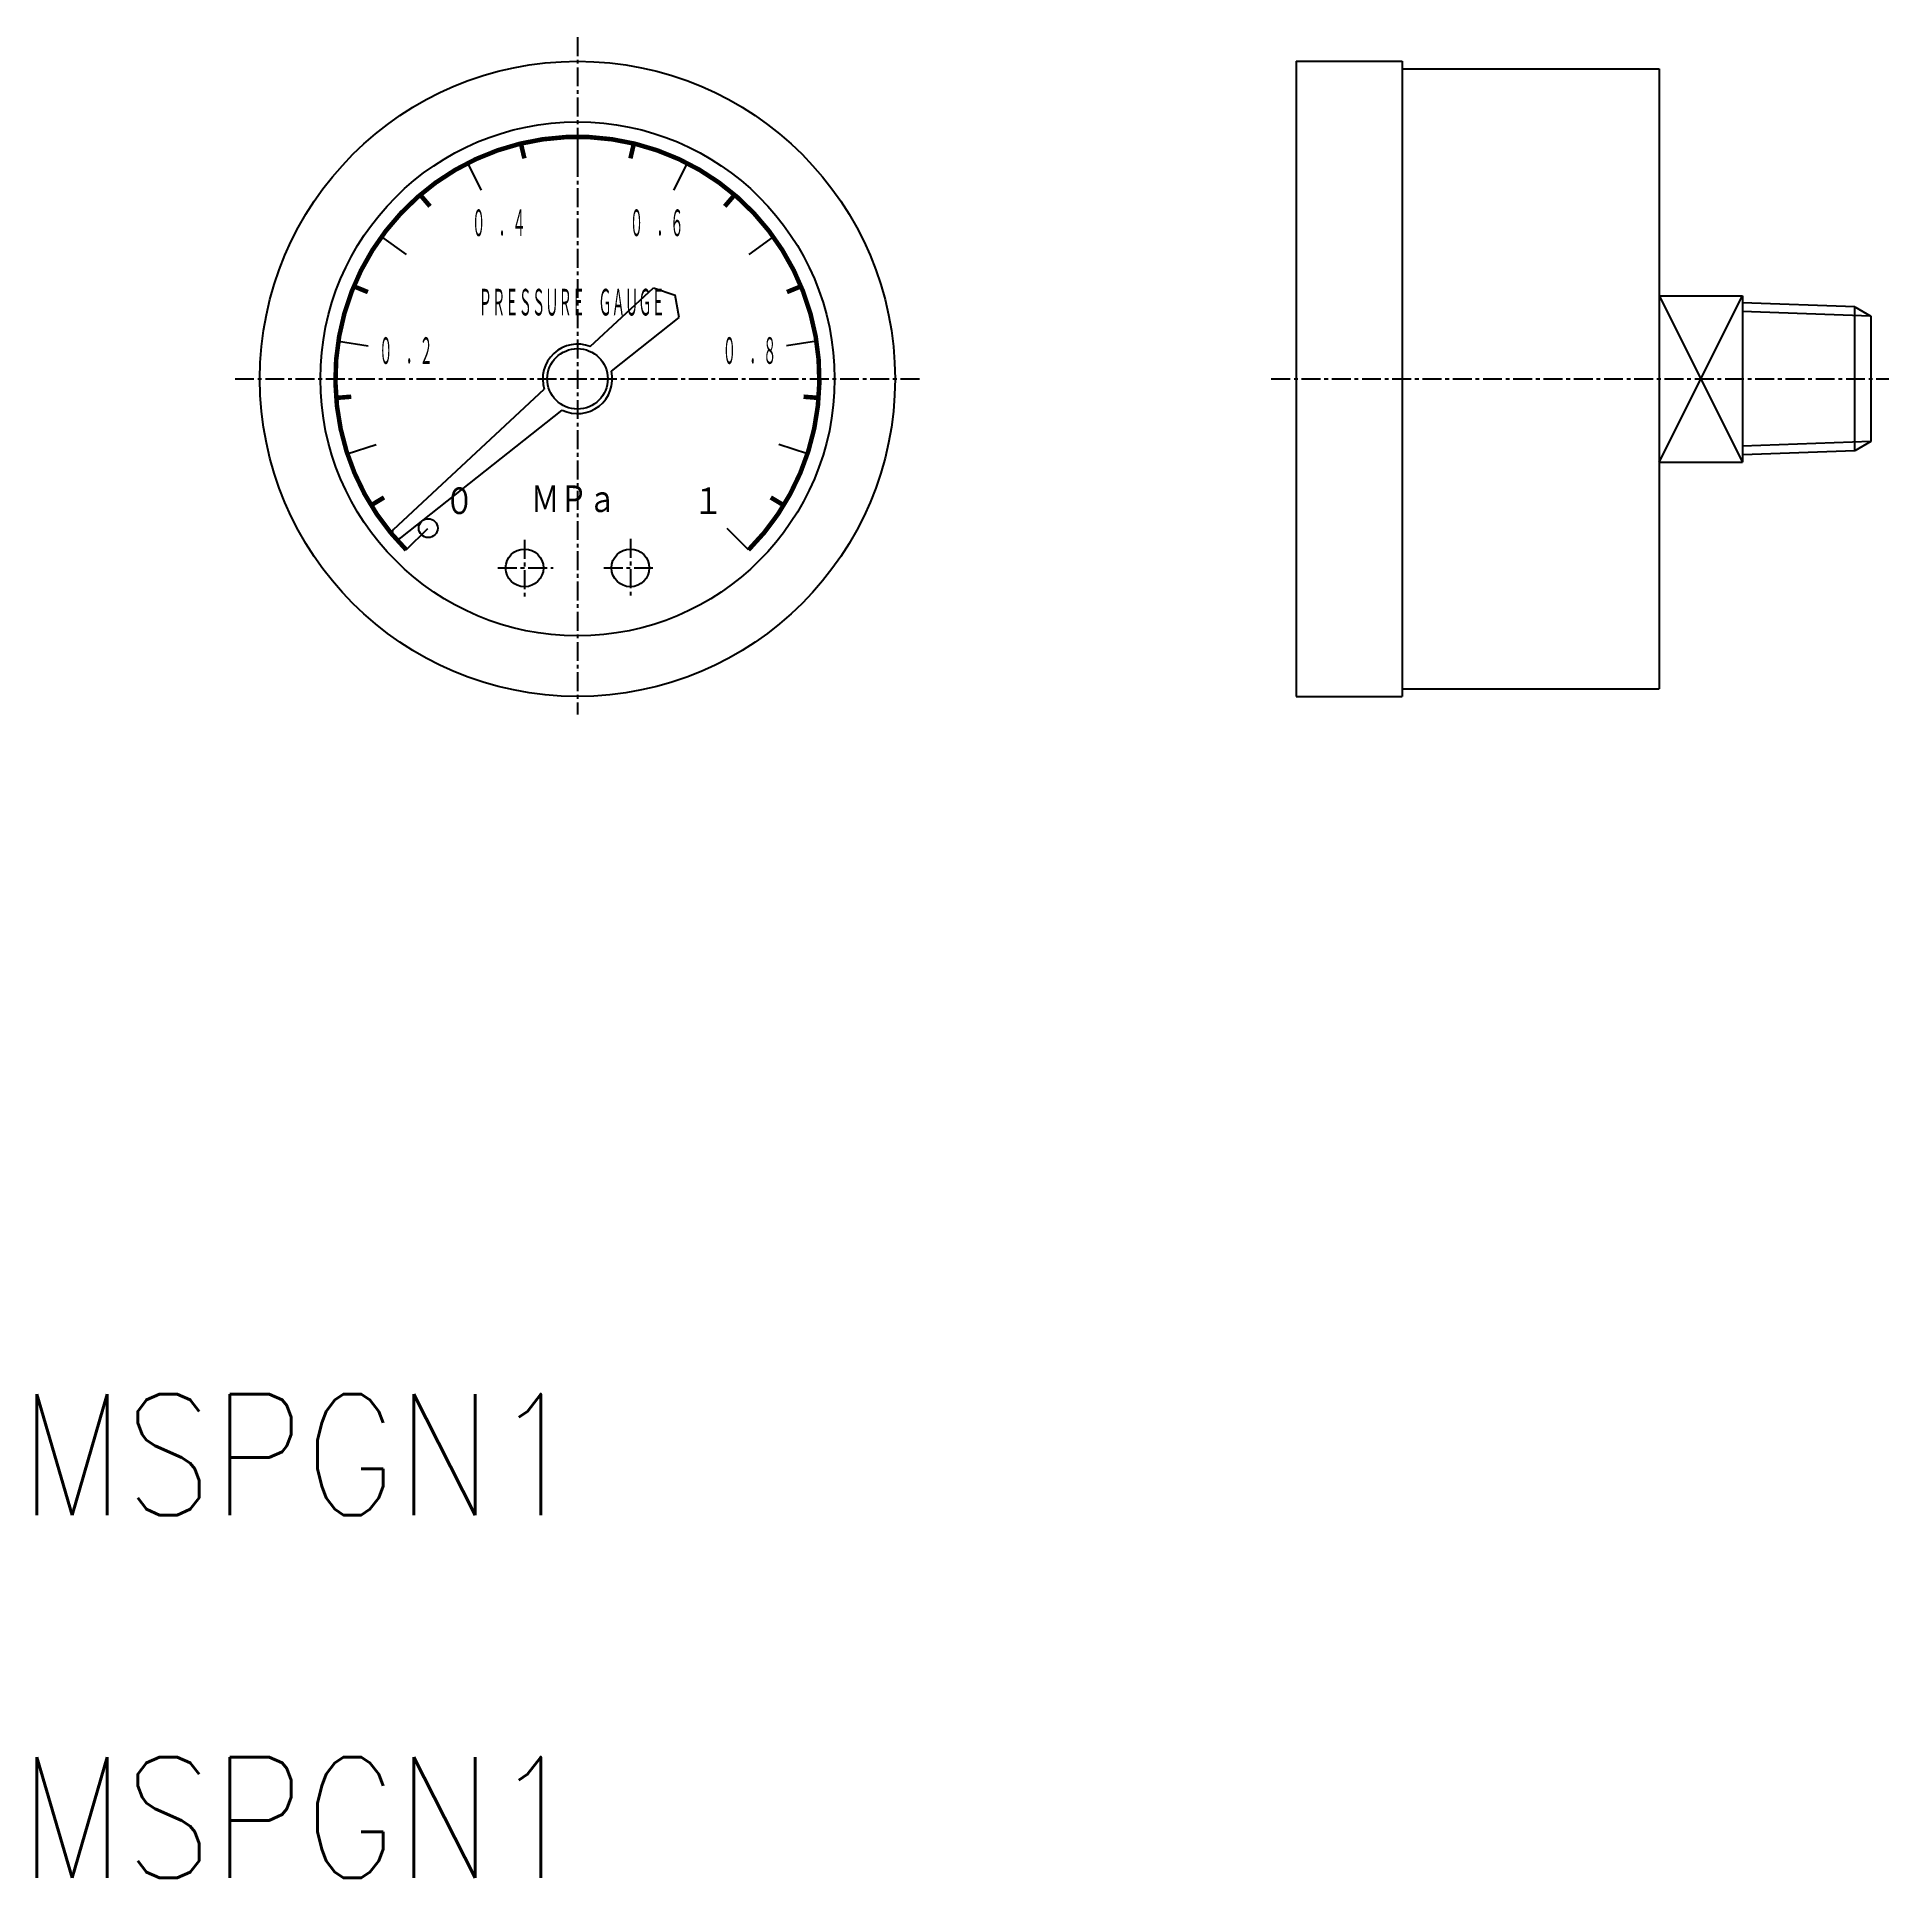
# Model space of a CAD drawing. Extents: x 52 to 175, y 71 to 192.
import ezdxf
from ezdxf.enums import TextEntityAlignment as Align

# ---------------------------------------------------------------- set-up
doc = ezdxf.new("R2010")
doc.units = 0
doc.linetypes.add('CENTER', pattern=[2, 1.25, -0.25, 0.25, -0.25])
doc.layers.get('0').update_dxf_attribs({"linetype": 'CONTINUOUS'})
doc.layers.add('CENTER', color=1, linetype='CENTER')
doc.styles.add('KANJI', font='TXT', dxfattribs={"bigfont": 'BIGFONT'})

msp = doc.modelspace()

# ---------------------------------------------------------------- linework, layer by layer
at = {"color": 7, "linetype": 'CONTINUOUS'}
for p, q in [((135.66, 190.71), (135.66, 148.71)), ((135.66, 190.71), (142.66, 190.71)), ((142.66, 190.71), (142.66, 148.71)), ((142.66, 190.21), (159.66, 190.21)), ((159.66, 190.21), (159.66, 149.21)), ((88.13, 185.71), (88.13, 183.71)), ((80.86, 183.97), (81.77, 182.18)), ((95.39, 183.97), (94.48, 182.18)), ((75.18, 179.11), (76.8, 177.94)), ((101.07, 179.11), (99.45, 177.94)), ((88.97, 171.85), (93.16, 175.74)), ((93.16, 175.74), (94.58, 175.24)), ((94.85, 173.77), (94.58, 175.24)), ((159.66, 175.21), (165.16, 175.21)), ((165.16, 175.21), (165.16, 164.21)), ((172.59, 174.47), (165.17, 174.74)), ((172.59, 164.95), (172.59, 174.47)), ((172.59, 174.47), (173.66, 173.85)), ((90.37, 170.22), (94.85, 173.77)), ((173.66, 173.85), (173.66, 165.57)), ((72.32, 172.21), (74.3, 171.9)), ((103.93, 172.21), (101.95, 171.9)), ((75.97, 159.75), (85.93, 169.02)), ((76.44, 159.2), (87.11, 167.65)), ((72.91, 164.76), (74.81, 165.38)), ((103.34, 164.76), (101.44, 165.38)), ((173.66, 165.57), (172.59, 164.95)), ((159.66, 164.21), (165.16, 164.21)), ((172.59, 164.95), (165.18, 164.68)), ((76.81, 158.4), (78.23, 159.81)), ((99.44, 158.4), (98.02, 159.81)), ((135.66, 148.71), (142.66, 148.71)), ((142.66, 149.21), (159.66, 149.21))]:
    msp.add_line(p, q, dxfattribs=at)
at = {"color": 3, "linetype": 'CONTINUOUS'}
for p, q in [((159.66, 164.21), (165.16, 175.21)), ((159.66, 175.21), (165.16, 164.21)), ((173.66, 173.85), (165.15, 174.16)), ((173.66, 165.57), (165.16, 165.26))]:
    msp.add_line(p, q, dxfattribs=at)
at = {"color": 7, "linetype": 'CONTINUOUS', "const_width": 0.3}
msp.add_lwpolyline([(99.44, 158.4, 2.414215), (76.81, 158.4, -1)], format="xyb", dxfattribs=at)
for points in [[(84.39, 185.27), (84.62, 184.29)], [(91.86, 185.27), (91.63, 184.29)], [(77.73, 181.88), (78.38, 181.12)], [(98.52, 181.88), (97.87, 181.12)], [(73.34, 175.83), (74.27, 175.45)], [(102.91, 175.83), (101.98, 175.45)], [(72.17, 168.45), (73.17, 168.53)], [(104.08, 168.45), (103.08, 168.53)], [(74.48, 161.35), (75.34, 161.87)], [(101.77, 161.35), (100.91, 161.87)]]:
    msp.add_lwpolyline(points, dxfattribs=at)
at = {"color": 7, "linetype": 'CONTINUOUS'}
for centre, radius in [((88.13, 169.71), 21), ((88.13, 169.71), 17), ((88.13, 169.71), 2), ((88.13, 169.71), 2), ((78.26, 159.84), 0.625), ((84.63, 157.21), 1.25), ((91.63, 157.21), 1.25)]:
    msp.add_circle(centre, radius, dxfattribs=at)
for centre, radius, start, end in [((88.13, 169.71), 2.3, 68.4, 197.4508), ((88.13, 169.71), 2.3, 243.8191, 12.87), ((76.17, 159.53), 0.3, 132.9753, 220.4092), ((88.13, 169.71), 16, 220.4092, 220.8607), ((76.25, 159.44), 0.3, 220.8607, 308.2948)]:
    msp.add_arc(centre, radius, start, end, dxfattribs=at)
for p in [(88.13, 169.71), (88.13, 169.71), (88.13, 161.71)]:
    msp.add_point(p, dxfattribs=at)
at = {"layer": 'CENTER', "color": 1, "linetype": 'CENTER'}
for p, q in [((88.13, 192.31), (88.13, 147.52)), ((65.49, 169.71), (110.83, 169.71)), ((134.01, 169.71), (174.85, 169.71)), ((84.63, 159.06), (84.63, 155.18)), ((91.63, 159.13), (91.63, 155.33)), ((82.87, 157.21), (86.52, 157.21)), ((89.87, 157.21), (93.28, 157.21))]:
    msp.add_line(p, q, dxfattribs=at)

# ---------------------------------------------------------------- texts
at = {"color": 7, "style": 'KANJI'}
for s, width, p in [('０\u3000．４', 0.404335, (81.15, 178.96)), ('０\u3000．６', 0.404335, (91.59, 178.96)), ('ＰＲＥＳＳＵＲＥ\u3000ＧＡＵＧＥ', 0.399672, (81.6, 173.71)), ('０\u3000．２', 0.404335, (75.01, 170.51)), ('０\u3000．８', 0.404335, (97.73, 170.51)), ('０', 0.900315, (79.33, 160.58)), ('ＭＰａ', 0.855331, (85.05, 160.71)), ('１', 0.900315, (95.78, 160.58))]:
    msp.add_text(s, height=2, dxfattribs=dict(at, width=width)).set_placement(p)
at = {"color": 7, "style": 'KANJI', "width": 0.84495}
for p in [(51.23, 92.18), (51.23, 68.18)]:
    msp.add_text('MSPGN1', height=8, dxfattribs=at).set_placement(p, align=Align.BOTTOM_LEFT)

doc.saveas('drawing.dxf')
